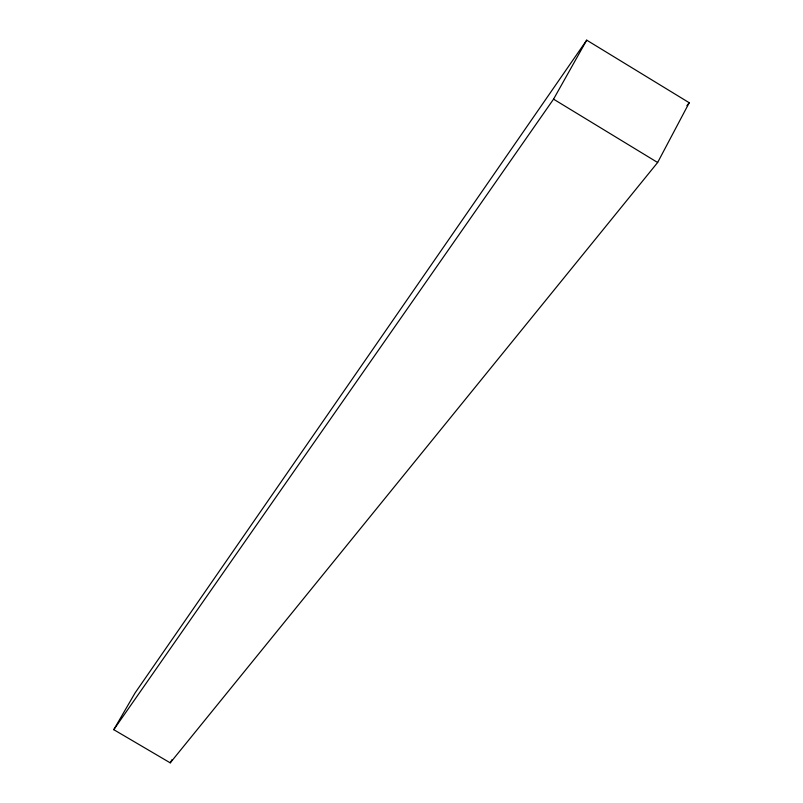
<?xml version="1.0" encoding="UTF-8"?>
<svg xmlns="http://www.w3.org/2000/svg" width="803" height="803" viewBox="0 0 803 803"><rect width="100%" height="100%" fill="white"/><g stroke="black" fill="none" stroke-linecap="round" stroke-linejoin="round"><path stroke-width="1.2" d="M657.637 162.507L689.235 102.744L586.712 40.15L135.055 692.969L113.765 729.676L170.236 762.85L657.637 162.507L553.548 99.16L113.765 729.676M553.548 99.16L586.712 40.15M170.236 762.85L172.073 759.588M686.886 105.675L689.235 102.744"/></g></svg>
